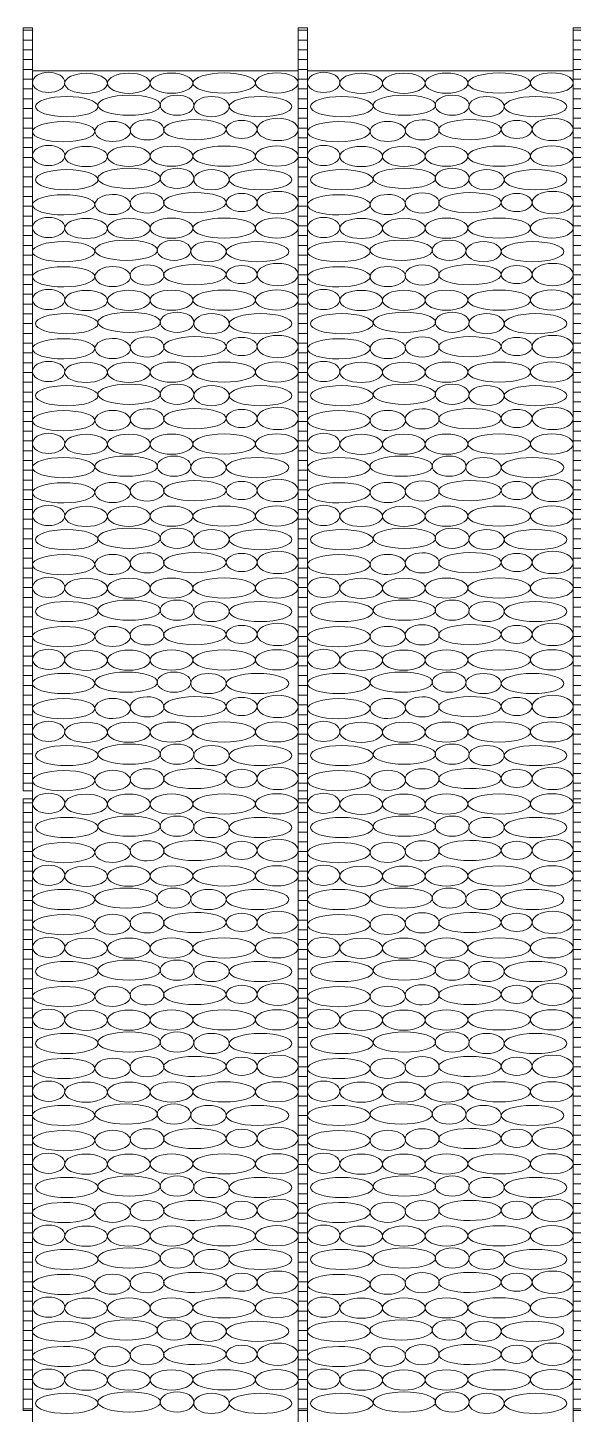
# Model space of a CAD drawing. Header units: inches. Extents: x 523 to 1492, y 69 to 539.
# Drawn here: x 619.3 to 622.84, y 332.64 to 341.65 of the extents above; entities that cross this region are included whole.
import ezdxf

# ---------------------------------------------------------------- set-up
doc = ezdxf.new("R2010")
doc.units = ezdxf.units.IN
doc.header["$MEASUREMENT"] = 0
pattern_1 = [(0, (26.79356, 0.01436), (1e-16, 0.3175), [])]
pattern_2 = [(0, (35.7254, 0.01436), (1e-16, 0.3175), [])]
pattern_3 = [(0, (44.6572, 0.01436), (1e-16, 0.3175), [])]

# ---------------------------------------------------------------- blocks, each defined once
blk = doc.blocks.new('Бут.полосы')
at = {"linetype": 'ByBlock', "lineweight": 15}
h = blk.add_hatch(dxfattribs=at)
h.set_pattern_fill('ANSI31', color=22, scale=0.1, angle=315, style=0)
h.set_pattern_definition(pattern_1)
h.paths.add_polyline_path([(1982.056, -4690.534), (1981.756, -4690.534), (1981.756, -4715.319), (1982.056, -4715.319)])
h = blk.add_hatch(dxfattribs=at)
h.set_pattern_fill('ANSI31', color=22, scale=0.1, angle=315, style=0)
h.set_pattern_definition(pattern_2)
h.paths.add_polyline_path([(1990.988, -4690.534), (1990.688, -4690.534), (1990.688, -4715.319), (1990.988, -4715.319)])
h = blk.add_hatch(dxfattribs=at)
h.set_pattern_fill('ANSI31', color=22, scale=0.1, angle=315, style=0)
h.set_pattern_definition(pattern_3)
h.paths.add_polyline_path([(1999.92, -4690.534), (1999.62, -4690.534), (1999.62, -4715.319), (1999.92, -4715.319)])
h = blk.add_hatch(dxfattribs=at)
h.set_pattern_fill('ANSI31', color=22, scale=0.1, angle=315, style=0)
h.set_pattern_definition(pattern_1)
h.paths.add_polyline_path([(1982.056, -4715.577), (1981.756, -4715.577), (1981.756, -4735.433), (1982.056, -4735.433)])
h = blk.add_hatch(dxfattribs=at)
h.set_pattern_fill('ANSI31', color=22, scale=0.1, angle=315, style=0)
h.set_pattern_definition(pattern_2)
h.paths.add_polyline_path([(1990.988, -4715.577), (1990.688, -4715.577), (1990.688, -4735.433), (1990.988, -4735.433)])
h = blk.add_hatch(dxfattribs=at)
h.set_pattern_fill('ANSI31', color=22, scale=0.1, angle=315, style=0)
h.set_pattern_definition(pattern_3)
h.paths.add_polyline_path([(1999.92, -4715.577), (1999.62, -4715.577), (1999.62, -4735.433), (1999.92, -4735.433)])
at = {"color": 22, "linetype": 'ByBlock', "lineweight": 15}
for points in [[(1982.056, -4690.534), (1981.756, -4690.534), (1981.756, -4715.319), (1982.056, -4715.319)], [(1990.988, -4690.534), (1990.688, -4690.534), (1990.688, -4715.319), (1990.988, -4715.319)], [(1999.92, -4690.534), (1999.62, -4690.534), (1999.62, -4715.319), (1999.92, -4715.319)], [(1982.056, -4715.577), (1981.756, -4715.577), (1981.756, -4735.433), (1982.056, -4735.433)], [(1990.988, -4715.577), (1990.688, -4715.577), (1990.688, -4735.433), (1990.988, -4735.433)], [(1999.92, -4715.577), (1999.62, -4715.577), (1999.62, -4735.433), (1999.92, -4735.433)]]:
    blk.add_lwpolyline(points, close=True, dxfattribs=at)
at = {"color": 7, "linetype": 'ByBlock', "lineweight": 15}
for points in [[(1982.056, -4776.027), (1990.688, -4776.027), (1990.688, -4691.934), (1982.056, -4691.934)], [(1990.988, -4776.027), (1999.62, -4776.027), (1999.62, -4691.934), (1990.988, -4691.934)]]:
    blk.add_lwpolyline(points, close=True, dxfattribs=at)
at = {"color": 253, "linetype": 'ByBlock', "lineweight": 15}
for centre, major_axis, ratio in [((1982.584, -4692.309), (-0.525, 0), 0.625314), ((1983.799, -4692.34), (0.694, 0), 0.47197), ((1985.187, -4692.337), (0.694, 0), 0.47197), ((1986.575, -4692.333), (0.694, 0), 0.47197), ((1988.285, -4692.33), (1.016, 0), 0.322367), ((1989.994, -4692.326), (0.694, 0), 0.47197), ((1991.516, -4692.309), (-0.525, 0), 0.625314), ((1992.731, -4692.34), (0.694, 0), 0.47197), ((1994.119, -4692.337), (0.694, 0), 0.47197), ((1995.507, -4692.333), (0.694, 0), 0.47197), ((1997.216, -4692.33), (1.016, 0), 0.322367), ((1998.926, -4692.326), (0.694, 0), 0.47197), ((1983.171, -4693.095), (1.016, 0), 0.322367), ((1985.203, -4693.05), (1.016, 0), 0.322367), ((1986.755, -4693.05), (0.549, 0), 0.596748), ((1989.466, -4693.095), (1.016, 0), 0.322367), ((1992.103, -4693.095), (1.016, 0), 0.322367), ((1994.135, -4693.05), (1.016, 0), 0.322367), ((1995.687, -4693.05), (0.549, 0), 0.596748), ((1998.397, -4693.095), (1.016, 0), 0.322367), ((1990.022, -4693.836), (-0.667, 0), 0.543772), ((1998.953, -4693.836), (-0.667, 0), 0.543772), ((1984.664, -4693.901), (0.575, 0.003), 0.569135), ((1988.853, -4693.836), (-0.502, 0), 0.586261), ((1993.595, -4693.901), (0.575, 0.003), 0.569135), ((1997.784, -4693.836), (-0.502, 0), 0.586261), ((1982.584, -4694.683), (-0.525, 0), 0.625314), ((1983.799, -4694.714), (0.694, 0), 0.47197), ((1985.187, -4694.71), (0.694, 0), 0.47197), ((1986.575, -4694.706), (0.694, 0), 0.47197), ((1988.285, -4694.703), (1.016, 0), 0.322367), ((1989.994, -4694.7), (0.694, 0), 0.47197), ((1991.516, -4694.683), (-0.525, 0), 0.625314), ((1992.731, -4694.714), (0.694, 0), 0.47197), ((1994.119, -4694.71), (0.694, 0), 0.47197), ((1995.507, -4694.706), (0.694, 0), 0.47197), ((1997.216, -4694.703), (1.016, 0), 0.322367), ((1998.926, -4694.7), (0.694, 0), 0.47197), ((1983.171, -4695.469), (1.016, 0), 0.322367), ((1985.203, -4695.423), (1.016, 0), 0.322367), ((1986.755, -4695.423), (0.549, 0), 0.596748), ((1989.466, -4695.469), (1.016, 0), 0.322367), ((1992.103, -4695.469), (1.016, 0), 0.322367), ((1994.135, -4695.423), (1.016, 0), 0.322367), ((1995.687, -4695.423), (0.549, 0), 0.596748), ((1998.397, -4695.469), (1.016, 0), 0.322367), ((1984.664, -4696.275), (0.575, 0.003), 0.569135), ((1988.853, -4696.21), (-0.502, 0), 0.586261), ((1990.022, -4696.21), (-0.667, 0), 0.543772), ((1993.595, -4696.275), (0.575, 0.003), 0.569135), ((1997.784, -4696.21), (-0.502, 0), 0.586261), ((1998.953, -4696.21), (-0.667, 0), 0.543772), ((1982.584, -4697.02), (-0.525, 0), 0.625314), ((1983.799, -4697.051), (0.694, 0), 0.47197), ((1985.187, -4697.047), (0.694, 0), 0.47197), ((1986.575, -4697.043), (0.694, 0), 0.47197), ((1988.285, -4697.04), (1.016, 0), 0.322367), ((1989.994, -4697.036), (0.694, 0), 0.47197), ((1991.516, -4697.02), (-0.525, 0), 0.625314), ((1992.731, -4697.051), (0.694, 0), 0.47197), ((1994.119, -4697.047), (0.694, 0), 0.47197), ((1995.507, -4697.043), (0.694, 0), 0.47197), ((1997.216, -4697.04), (1.016, 0), 0.322367), ((1998.926, -4697.036), (0.694, 0), 0.47197), ((1983.072, -4697.805), (1.016, 0), 0.322367), ((1985.104, -4697.76), (1.016, 0), 0.322367), ((1986.656, -4697.76), (0.549, 0), 0.596748), ((1989.367, -4697.805), (1.016, 0), 0.322367), ((1992.004, -4697.805), (1.016, 0), 0.322367), ((1994.036, -4697.76), (1.016, 0), 0.322367), ((1995.588, -4697.76), (0.549, 0), 0.596748), ((1998.299, -4697.805), (1.016, 0), 0.322367), ((1984.664, -4698.614), (0.575, 0.003), 0.569135), ((1988.853, -4698.549), (-0.502, 0), 0.586261), ((1990.022, -4698.549), (-0.667, 0), 0.543772), ((1993.595, -4698.614), (0.575, 0.003), 0.569135), ((1997.784, -4698.549), (-0.502, 0), 0.586261), ((1998.953, -4698.549), (-0.667, 0), 0.543772), ((1982.584, -4699.359), (-0.525, 0), 0.625314), ((1983.799, -4699.39), (0.694, 0), 0.47197), ((1985.187, -4699.386), (0.694, 0), 0.47197), ((1986.575, -4699.382), (0.694, 0), 0.47197), ((1988.285, -4699.379), (1.016, 0), 0.322367), ((1989.994, -4699.376), (0.694, 0), 0.47197), ((1991.516, -4699.359), (-0.525, 0), 0.625314), ((1992.731, -4699.39), (0.694, 0), 0.47197), ((1994.119, -4699.386), (0.694, 0), 0.47197), ((1995.507, -4699.382), (0.694, 0), 0.47197), ((1997.216, -4699.379), (1.016, 0), 0.322367), ((1998.926, -4699.376), (0.694, 0), 0.47197), ((1985.203, -4700.099), (1.016, 0), 0.322367), ((1986.755, -4700.099), (0.549, 0), 0.596748), ((1994.135, -4700.099), (1.016, 0), 0.322367), ((1995.687, -4700.099), (0.549, 0), 0.596748), ((1983.171, -4700.144), (1.016, 0), 0.322367), ((1989.466, -4700.144), (1.016, 0), 0.322367), ((1992.103, -4700.144), (1.016, 0), 0.322367), ((1998.397, -4700.144), (1.016, 0), 0.322367), ((1984.664, -4700.951), (0.575, 0.003), 0.569135), ((1988.853, -4700.885), (-0.502, 0), 0.586261), ((1990.022, -4700.885), (-0.667, 0), 0.543772), ((1993.595, -4700.951), (0.575, 0.003), 0.569135), ((1997.784, -4700.885), (-0.502, 0), 0.586261), ((1998.953, -4700.885), (-0.667, 0), 0.543772), ((1982.584, -4701.695), (-0.525, 0), 0.625314), ((1983.799, -4701.726), (0.694, 0), 0.47197), ((1985.187, -4701.723), (0.694, 0), 0.47197), ((1986.575, -4701.719), (0.694, 0), 0.47197), ((1988.285, -4701.716), (1.016, 0), 0.322367), ((1989.994, -4701.712), (0.694, 0), 0.47197), ((1991.516, -4701.695), (-0.525, 0), 0.625314), ((1992.731, -4701.726), (0.694, 0), 0.47197), ((1994.119, -4701.723), (0.694, 0), 0.47197), ((1995.507, -4701.719), (0.694, 0), 0.47197), ((1997.216, -4701.716), (1.016, 0), 0.322367), ((1998.926, -4701.712), (0.694, 0), 0.47197), ((1983.171, -4702.481), (1.016, 0), 0.322367), ((1985.203, -4702.436), (1.016, 0), 0.322367), ((1986.755, -4702.436), (0.549, 0), 0.596748), ((1989.466, -4702.481), (1.016, 0), 0.322367), ((1992.103, -4702.481), (1.016, 0), 0.322367), ((1994.135, -4702.436), (1.016, 0), 0.322367), ((1995.687, -4702.436), (0.549, 0), 0.596748), ((1998.397, -4702.481), (1.016, 0), 0.322367), ((1988.853, -4703.222), (-0.502, 0), 0.586261), ((1990.022, -4703.222), (-0.667, 0), 0.543772), ((1997.784, -4703.222), (-0.502, 0), 0.586261), ((1998.953, -4703.222), (-0.667, 0), 0.543772), ((1984.664, -4703.287), (0.575, 0.003), 0.569135), ((1993.595, -4703.287), (0.575, 0.003), 0.569135), ((1982.584, -4704.032), (-0.525, 0), 0.625314), ((1983.799, -4704.063), (0.694, 0), 0.47197), ((1985.187, -4704.059), (0.694, 0), 0.47197), ((1986.575, -4704.056), (0.694, 0), 0.47197), ((1988.285, -4704.052), (1.016, 0), 0.322367), ((1989.994, -4704.049), (0.694, 0), 0.47197), ((1991.516, -4704.032), (-0.525, 0), 0.625314), ((1992.731, -4704.063), (0.694, 0), 0.47197), ((1994.119, -4704.059), (0.694, 0), 0.47197), ((1995.507, -4704.056), (0.694, 0), 0.47197), ((1997.216, -4704.052), (1.016, 0), 0.322367), ((1998.926, -4704.049), (0.694, 0), 0.47197), ((1983.072, -4704.818), (1.016, 0), 0.322367), ((1985.104, -4704.772), (1.016, 0), 0.322367), ((1986.656, -4704.772), (0.549, 0), 0.596748), ((1989.367, -4704.818), (1.016, 0), 0.322367), ((1992.004, -4704.818), (1.016, 0), 0.322367), ((1994.036, -4704.772), (1.016, 0), 0.322367), ((1995.588, -4704.772), (0.549, 0), 0.596748), ((1998.299, -4704.818), (1.016, 0), 0.322367), ((1990.022, -4705.561), (-0.667, 0), 0.543772), ((1998.953, -4705.561), (-0.667, 0), 0.543772), ((1984.664, -4705.626), (0.575, 0.003), 0.569135), ((1988.853, -4705.561), (-0.502, 0), 0.586261), ((1993.595, -4705.626), (0.575, 0.003), 0.569135), ((1997.784, -4705.561), (-0.502, 0), 0.586261), ((1982.584, -4706.371), (-0.525, 0), 0.625314), ((1983.799, -4706.402), (0.694, 0), 0.47197), ((1985.187, -4706.398), (0.694, 0), 0.47197), ((1986.575, -4706.395), (0.694, 0), 0.47197), ((1988.285, -4706.392), (1.016, 0), 0.322367), ((1989.994, -4706.388), (0.694, 0), 0.47197), ((1991.516, -4706.371), (-0.525, 0), 0.625314), ((1992.731, -4706.402), (0.694, 0), 0.47197), ((1994.119, -4706.398), (0.694, 0), 0.47197), ((1995.507, -4706.395), (0.694, 0), 0.47197), ((1997.216, -4706.392), (1.016, 0), 0.322367), ((1998.926, -4706.388), (0.694, 0), 0.47197), ((1983.171, -4707.157), (1.016, 0), 0.322367), ((1985.203, -4707.112), (1.016, 0), 0.322367), ((1986.755, -4707.112), (0.549, 0), 0.596748), ((1989.466, -4707.157), (1.016, 0), 0.322367), ((1992.103, -4707.157), (1.016, 0), 0.322367), ((1994.135, -4707.112), (1.016, 0), 0.322367), ((1995.687, -4707.112), (0.549, 0), 0.596748), ((1998.397, -4707.157), (1.016, 0), 0.322367), ((1984.664, -4707.963), (0.575, 0.003), 0.569135), ((1988.853, -4707.898), (-0.502, 0), 0.586261), ((1990.022, -4707.898), (-0.667, 0), 0.543772), ((1993.595, -4707.963), (0.575, 0.003), 0.569135), ((1997.784, -4707.898), (-0.502, 0), 0.586261), ((1998.953, -4707.898), (-0.667, 0), 0.543772), ((1982.584, -4708.708), (-0.525, 0), 0.625314), ((1983.799, -4708.739), (0.694, 0), 0.47197), ((1985.187, -4708.735), (0.694, 0), 0.47197), ((1986.575, -4708.731), (0.694, 0), 0.47197), ((1988.285, -4708.728), (1.016, 0), 0.322367), ((1989.994, -4708.725), (0.694, 0), 0.47197), ((1991.516, -4708.708), (-0.525, 0), 0.625314), ((1992.731, -4708.739), (0.694, 0), 0.47197), ((1994.119, -4708.735), (0.694, 0), 0.47197), ((1995.507, -4708.731), (0.694, 0), 0.47197), ((1997.216, -4708.728), (1.016, 0), 0.322367), ((1998.926, -4708.725), (0.694, 0), 0.47197), ((1983.171, -4709.493), (1.016, 0), 0.322367), ((1985.203, -4709.448), (1.016, 0), 0.322367), ((1986.755, -4709.448), (0.549, 0), 0.596748), ((1989.466, -4709.493), (1.016, 0), 0.322367), ((1992.103, -4709.493), (1.016, 0), 0.322367), ((1994.135, -4709.448), (1.016, 0), 0.322367), ((1995.687, -4709.448), (0.549, 0), 0.596748), ((1998.397, -4709.493), (1.016, 0), 0.322367), ((1984.664, -4710.3), (0.575, 0.003), 0.569135), ((1988.853, -4710.235), (-0.502, 0), 0.586261), ((1990.022, -4710.235), (-0.667, 0), 0.543772), ((1993.595, -4710.3), (0.575, 0.003), 0.569135), ((1997.784, -4710.235), (-0.502, 0), 0.586261), ((1998.953, -4710.235), (-0.667, 0), 0.543772), ((1982.584, -4711.044), (-0.525, 0), 0.625314), ((1983.799, -4711.076), (0.694, 0), 0.47197), ((1985.187, -4711.072), (0.694, 0), 0.47197), ((1986.575, -4711.068), (0.694, 0), 0.47197), ((1988.285, -4711.065), (1.016, 0), 0.322367), ((1989.994, -4711.061), (0.694, 0), 0.47197), ((1991.516, -4711.044), (-0.525, 0), 0.625314), ((1992.731, -4711.076), (0.694, 0), 0.47197), ((1994.119, -4711.072), (0.694, 0), 0.47197), ((1995.507, -4711.068), (0.694, 0), 0.47197), ((1997.216, -4711.065), (1.016, 0), 0.322367), ((1998.926, -4711.061), (0.694, 0), 0.47197), ((1983.072, -4711.83), (1.016, 0), 0.322367), ((1985.104, -4711.785), (1.016, 0), 0.322367), ((1986.656, -4711.785), (0.549, 0), 0.596748), ((1989.367, -4711.83), (1.016, 0), 0.322367), ((1992.004, -4711.83), (1.016, 0), 0.322367), ((1994.036, -4711.785), (1.016, 0), 0.322367), ((1995.588, -4711.785), (0.549, 0), 0.596748), ((1998.299, -4711.83), (1.016, 0), 0.322367), ((1984.664, -4712.639), (0.575, 0.003), 0.569135), ((1988.853, -4712.574), (-0.502, 0), 0.586261), ((1990.022, -4712.574), (-0.667, 0), 0.543772), ((1993.595, -4712.639), (0.575, 0.003), 0.569135), ((1997.784, -4712.574), (-0.502, 0), 0.586261), ((1998.953, -4712.574), (-0.667, 0), 0.543772), ((1982.584, -4713.384), (-0.525, 0), 0.625314), ((1983.799, -4713.415), (0.694, 0), 0.47197), ((1985.187, -4713.411), (0.694, 0), 0.47197), ((1986.575, -4713.407), (0.694, 0), 0.47197), ((1988.285, -4713.404), (1.016, 0), 0.322367), ((1989.994, -4713.4), (0.694, 0), 0.47197), ((1991.516, -4713.384), (-0.525, 0), 0.625314), ((1992.731, -4713.415), (0.694, 0), 0.47197), ((1994.119, -4713.411), (0.694, 0), 0.47197), ((1995.507, -4713.407), (0.694, 0), 0.47197), ((1997.216, -4713.404), (1.016, 0), 0.322367), ((1998.926, -4713.4), (0.694, 0), 0.47197), ((1983.171, -4714.169), (1.016, 0), 0.322367), ((1985.203, -4714.124), (1.016, 0), 0.322367), ((1986.755, -4714.124), (0.549, 0), 0.596748), ((1989.466, -4714.169), (1.016, 0), 0.322367), ((1992.103, -4714.169), (1.016, 0), 0.322367), ((1994.135, -4714.124), (1.016, 0), 0.322367), ((1995.687, -4714.124), (0.549, 0), 0.596748), ((1998.397, -4714.169), (1.016, 0), 0.322367), ((1984.664, -4714.975), (0.575, 0.003), 0.569135), ((1988.853, -4714.91), (-0.502, 0), 0.586261), ((1990.022, -4714.91), (-0.667, 0), 0.543772), ((1993.595, -4714.975), (0.575, 0.003), 0.569135), ((1997.784, -4714.91), (-0.502, 0), 0.586261), ((1998.953, -4714.91), (-0.667, 0), 0.543772), ((1982.584, -4715.72), (-0.525, 0), 0.625314), ((1983.799, -4715.751), (0.694, 0), 0.47197), ((1985.187, -4715.747), (0.694, 0), 0.47197), ((1986.575, -4715.744), (0.694, 0), 0.47197), ((1988.285, -4715.741), (1.016, 0), 0.322367), ((1989.994, -4715.737), (0.694, 0), 0.47197), ((1991.516, -4715.72), (-0.525, 0), 0.625314), ((1992.731, -4715.751), (0.694, 0), 0.47197), ((1994.119, -4715.747), (0.694, 0), 0.47197), ((1995.507, -4715.744), (0.694, 0), 0.47197), ((1997.216, -4715.741), (1.016, 0), 0.322367), ((1998.926, -4715.737), (0.694, 0), 0.47197), ((1983.171, -4716.506), (1.016, 0), 0.322367), ((1985.203, -4716.461), (1.016, 0), 0.322367), ((1986.755, -4716.461), (0.549, 0), 0.596748), ((1989.466, -4716.506), (1.016, 0), 0.322367), ((1992.103, -4716.506), (1.016, 0), 0.322367), ((1994.135, -4716.461), (1.016, 0), 0.322367), ((1995.687, -4716.461), (0.549, 0), 0.596748), ((1998.397, -4716.506), (1.016, 0), 0.322367), ((1990.022, -4717.247), (-0.667, 0), 0.543772), ((1998.953, -4717.247), (-0.667, 0), 0.543772), ((1984.664, -4717.312), (0.575, 0.003), 0.569135), ((1988.853, -4717.247), (-0.502, 0), 0.586261), ((1993.595, -4717.312), (0.575, 0.003), 0.569135), ((1997.784, -4717.247), (-0.502, 0), 0.586261), ((1982.584, -4718.057), (-0.525, 0), 0.625314), ((1983.799, -4718.088), (0.694, 0), 0.47197), ((1985.187, -4718.084), (0.694, 0), 0.47197), ((1986.575, -4718.08), (0.694, 0), 0.47197), ((1988.285, -4718.077), (1.016, 0), 0.322367), ((1989.994, -4718.074), (0.694, 0), 0.47197), ((1991.516, -4718.057), (-0.525, 0), 0.625314), ((1992.731, -4718.088), (0.694, 0), 0.47197), ((1994.119, -4718.084), (0.694, 0), 0.47197), ((1995.507, -4718.08), (0.694, 0), 0.47197), ((1997.216, -4718.077), (1.016, 0), 0.322367), ((1998.926, -4718.074), (0.694, 0), 0.47197), ((1983.072, -4718.843), (1.016, 0), 0.322367), ((1985.104, -4718.797), (1.016, 0), 0.322367), ((1986.656, -4718.797), (0.549, 0), 0.596748), ((1989.367, -4718.843), (1.016, 0), 0.322367), ((1992.004, -4718.843), (1.016, 0), 0.322367), ((1994.036, -4718.797), (1.016, 0), 0.322367), ((1995.588, -4718.797), (0.549, 0), 0.596748), ((1998.299, -4718.843), (1.016, 0), 0.322367), ((1984.664, -4719.651), (0.575, 0.003), 0.569135), ((1988.853, -4719.586), (-0.502, 0), 0.586261), ((1990.022, -4719.586), (-0.667, 0), 0.543772), ((1993.595, -4719.651), (0.575, 0.003), 0.569135), ((1997.784, -4719.586), (-0.502, 0), 0.586261), ((1998.953, -4719.586), (-0.667, 0), 0.543772), ((1982.584, -4720.396), (-0.525, 0), 0.625314), ((1983.799, -4720.427), (0.694, 0), 0.47197), ((1985.187, -4720.423), (0.694, 0), 0.47197), ((1986.575, -4720.419), (0.694, 0), 0.47197), ((1988.285, -4720.416), (1.016, 0), 0.322367), ((1989.994, -4720.413), (0.694, 0), 0.47197), ((1991.516, -4720.396), (-0.525, 0), 0.625314), ((1992.731, -4720.427), (0.694, 0), 0.47197), ((1994.119, -4720.423), (0.694, 0), 0.47197), ((1995.507, -4720.419), (0.694, 0), 0.47197), ((1997.216, -4720.416), (1.016, 0), 0.322367), ((1998.926, -4720.413), (0.694, 0), 0.47197), ((1983.171, -4721.182), (1.016, 0), 0.322367), ((1985.203, -4721.136), (1.016, 0), 0.322367), ((1986.755, -4721.136), (0.549, 0), 0.596748), ((1989.466, -4721.182), (1.016, 0), 0.322367), ((1992.103, -4721.182), (1.016, 0), 0.322367), ((1994.135, -4721.136), (1.016, 0), 0.322367), ((1995.687, -4721.136), (0.549, 0), 0.596748), ((1998.397, -4721.182), (1.016, 0), 0.322367), ((1984.664, -4721.988), (0.575, 0.003), 0.569135), ((1988.853, -4721.923), (-0.502, 0), 0.586261), ((1990.022, -4721.923), (-0.667, 0), 0.543772), ((1993.595, -4721.988), (0.575, 0.003), 0.569135), ((1997.784, -4721.923), (-0.502, 0), 0.586261), ((1998.953, -4721.923), (-0.667, 0), 0.543772), ((1982.584, -4722.733), (-0.525, 0), 0.625314), ((1983.799, -4722.764), (0.694, 0), 0.47197), ((1985.187, -4722.76), (0.694, 0), 0.47197), ((1986.575, -4722.756), (0.694, 0), 0.47197), ((1988.285, -4722.753), (1.016, 0), 0.322367), ((1989.994, -4722.749), (0.694, 0), 0.47197), ((1991.516, -4722.733), (-0.525, 0), 0.625314), ((1992.731, -4722.764), (0.694, 0), 0.47197), ((1994.119, -4722.76), (0.694, 0), 0.47197), ((1995.507, -4722.756), (0.694, 0), 0.47197), ((1997.216, -4722.753), (1.016, 0), 0.322367), ((1998.926, -4722.749), (0.694, 0), 0.47197), ((1983.171, -4723.518), (1.016, 0), 0.322367), ((1985.203, -4723.473), (1.016, 0), 0.322367), ((1986.755, -4723.473), (0.549, 0), 0.596748), ((1989.466, -4723.518), (1.016, 0), 0.322367), ((1992.103, -4723.518), (1.016, 0), 0.322367), ((1994.135, -4723.473), (1.016, 0), 0.322367), ((1995.687, -4723.473), (0.549, 0), 0.596748), ((1998.397, -4723.518), (1.016, 0), 0.322367), ((1984.664, -4724.324), (0.575, 0.003), 0.569135), ((1988.853, -4724.259), (-0.502, 0), 0.586261), ((1990.022, -4724.259), (-0.667, 0), 0.543772), ((1993.595, -4724.324), (0.575, 0.003), 0.569135), ((1997.784, -4724.259), (-0.502, 0), 0.586261), ((1998.953, -4724.259), (-0.667, 0), 0.543772), ((1982.584, -4725.069), (-0.525, 0), 0.625314), ((1983.799, -4725.1), (0.694, 0), 0.47197), ((1985.187, -4725.097), (0.694, 0), 0.47197), ((1986.575, -4725.093), (0.694, 0), 0.47197), ((1988.285, -4725.09), (1.016, 0), 0.322367), ((1989.994, -4725.086), (0.694, 0), 0.47197), ((1991.516, -4725.069), (-0.525, 0), 0.625314), ((1992.731, -4725.1), (0.694, 0), 0.47197), ((1994.119, -4725.097), (0.694, 0), 0.47197), ((1995.507, -4725.093), (0.694, 0), 0.47197), ((1997.216, -4725.09), (1.016, 0), 0.322367), ((1998.926, -4725.086), (0.694, 0), 0.47197), ((1983.072, -4725.855), (1.016, 0), 0.322367), ((1985.104, -4725.81), (1.016, 0), 0.322367), ((1986.656, -4725.81), (0.549, 0), 0.596748), ((1989.367, -4725.855), (1.016, 0), 0.322367), ((1992.004, -4725.855), (1.016, 0), 0.322367), ((1994.036, -4725.81), (1.016, 0), 0.322367), ((1995.588, -4725.81), (0.549, 0), 0.596748), ((1998.299, -4725.855), (1.016, 0), 0.322367), ((1984.664, -4726.664), (0.575, 0.003), 0.569135), ((1988.853, -4726.598), (-0.502, 0), 0.586261), ((1990.022, -4726.598), (-0.667, 0), 0.543772), ((1993.595, -4726.664), (0.575, 0.003), 0.569135), ((1997.784, -4726.598), (-0.502, 0), 0.586261), ((1998.953, -4726.598), (-0.667, 0), 0.543772), ((1982.584, -4727.408), (-0.525, 0), 0.625314), ((1983.799, -4727.439), (0.694, 0), 0.47197), ((1985.187, -4727.436), (0.694, 0), 0.47197), ((1986.575, -4727.432), (0.694, 0), 0.47197), ((1988.285, -4727.429), (1.016, 0), 0.322367), ((1989.994, -4727.425), (0.694, 0), 0.47197), ((1991.516, -4727.408), (-0.525, 0), 0.625314), ((1992.731, -4727.439), (0.694, 0), 0.47197), ((1994.119, -4727.436), (0.694, 0), 0.47197), ((1995.507, -4727.432), (0.694, 0), 0.47197), ((1997.216, -4727.429), (1.016, 0), 0.322367), ((1998.926, -4727.425), (0.694, 0), 0.47197), ((1983.171, -4728.194), (1.016, 0), 0.322367), ((1985.203, -4728.149), (1.016, 0), 0.322367), ((1986.755, -4728.149), (0.549, 0), 0.596748), ((1989.466, -4728.194), (1.016, 0), 0.322367), ((1992.103, -4728.194), (1.016, 0), 0.322367), ((1994.135, -4728.149), (1.016, 0), 0.322367), ((1995.687, -4728.149), (0.549, 0), 0.596748), ((1998.397, -4728.194), (1.016, 0), 0.322367), ((1990.022, -4728.935), (-0.667, 0), 0.543772), ((1998.953, -4728.935), (-0.667, 0), 0.543772), ((1984.664, -4729), (0.575, 0.003), 0.569135), ((1988.853, -4728.935), (-0.502, 0), 0.586261), ((1993.595, -4729), (0.575, 0.003), 0.569135), ((1997.784, -4728.935), (-0.502, 0), 0.586261), ((1982.584, -4729.745), (-0.525, 0), 0.625314), ((1983.799, -4729.776), (0.694, 0), 0.47197), ((1985.187, -4729.772), (0.694, 0), 0.47197), ((1986.575, -4729.769), (0.694, 0), 0.47197), ((1988.285, -4729.765), (1.016, 0), 0.322367), ((1989.994, -4729.762), (0.694, 0), 0.47197), ((1991.516, -4729.745), (-0.525, 0), 0.625314), ((1992.731, -4729.776), (0.694, 0), 0.47197), ((1994.119, -4729.772), (0.694, 0), 0.47197), ((1995.507, -4729.769), (0.694, 0), 0.47197), ((1997.216, -4729.765), (1.016, 0), 0.322367), ((1998.926, -4729.762), (0.694, 0), 0.47197), ((1983.171, -4730.531), (1.016, 0), 0.322367), ((1985.203, -4730.486), (1.016, 0), 0.322367), ((1986.755, -4730.486), (0.549, 0), 0.596748), ((1989.466, -4730.531), (1.016, 0), 0.322367), ((1992.103, -4730.531), (1.016, 0), 0.322367), ((1994.135, -4730.486), (1.016, 0), 0.322367), ((1995.687, -4730.486), (0.549, 0), 0.596748), ((1998.397, -4730.531), (1.016, 0), 0.322367), ((1984.664, -4731.337), (0.575, 0.003), 0.569135), ((1988.853, -4731.272), (-0.502, 0), 0.586261), ((1990.022, -4731.272), (-0.667, 0), 0.543772), ((1993.595, -4731.337), (0.575, 0.003), 0.569135), ((1997.784, -4731.272), (-0.502, 0), 0.586261), ((1998.953, -4731.272), (-0.667, 0), 0.543772), ((1982.584, -4732.082), (-0.525, 0), 0.625314), ((1989.994, -4732.098), (0.694, 0), 0.47197), ((1991.516, -4732.082), (-0.525, 0), 0.625314), ((1998.926, -4732.098), (0.694, 0), 0.47197), ((1983.799, -4732.113), (0.694, 0), 0.47197), ((1985.187, -4732.109), (0.694, 0), 0.47197), ((1986.575, -4732.105), (0.694, 0), 0.47197), ((1988.285, -4732.102), (1.016, 0), 0.322367), ((1992.731, -4732.113), (0.694, 0), 0.47197), ((1994.119, -4732.109), (0.694, 0), 0.47197), ((1995.507, -4732.105), (0.694, 0), 0.47197), ((1997.216, -4732.102), (1.016, 0), 0.322367), ((1983.072, -4732.867), (1.016, 0), 0.322367), ((1985.104, -4732.822), (1.016, 0), 0.322367), ((1986.656, -4732.822), (0.549, 0), 0.596748), ((1989.367, -4732.867), (1.016, 0), 0.322367), ((1992.004, -4732.867), (1.016, 0), 0.322367), ((1994.036, -4732.822), (1.016, 0), 0.322367), ((1995.588, -4732.822), (0.549, 0), 0.596748), ((1998.299, -4732.867), (1.016, 0), 0.322367), ((1984.664, -4733.676), (0.575, 0.003), 0.569135), ((1988.853, -4733.611), (-0.502, 0), 0.586261), ((1990.022, -4733.611), (-0.667, 0), 0.543772), ((1993.595, -4733.676), (0.575, 0.003), 0.569135), ((1997.784, -4733.611), (-0.502, 0), 0.586261), ((1998.953, -4733.611), (-0.667, 0), 0.543772), ((1982.584, -4734.421), (-0.525, 0), 0.625314), ((1983.799, -4734.452), (0.694, 0), 0.47197), ((1985.187, -4734.448), (0.694, 0), 0.47197), ((1986.575, -4734.444), (0.694, 0), 0.47197), ((1988.285, -4734.441), (1.016, 0), 0.322367), ((1989.994, -4734.438), (0.694, 0), 0.47197), ((1991.516, -4734.421), (-0.525, 0), 0.625314), ((1992.731, -4734.452), (0.694, 0), 0.47197), ((1994.119, -4734.448), (0.694, 0), 0.47197), ((1995.507, -4734.444), (0.694, 0), 0.47197), ((1997.216, -4734.441), (1.016, 0), 0.322367), ((1998.926, -4734.438), (0.694, 0), 0.47197), ((1983.171, -4735.206), (1.016, 0), 0.322367), ((1985.203, -4735.161), (1.016, 0), 0.322367), ((1986.755, -4735.161), (0.549, 0), 0.596748), ((1989.466, -4735.206), (1.016, 0), 0.322367), ((1992.103, -4735.206), (1.016, 0), 0.322367), ((1994.135, -4735.161), (1.016, 0), 0.322367), ((1995.687, -4735.161), (0.549, 0), 0.596748), ((1998.397, -4735.206), (1.016, 0), 0.322367)]:
    blk.add_ellipse(centre, major_axis=major_axis, ratio=ratio, dxfattribs=at)
at = {"color": 253, "linetype": 'ByBlock', "lineweight": 15, "extrusion": (0, 0, -1)}
for centre, major_axis, ratio in [((1987.874, -4693.095), (-0.575, 0), 0.569135), ((1996.806, -4693.095), (-0.575, 0), 0.569135), ((1983.072, -4693.909), (-1.016, -0.005), 0.322367), ((1985.782, -4693.85), (-0.549, -0.003), 0.596748), ((1987.334, -4693.842), (-1.016, -0.005), 0.322367), ((1992.004, -4693.909), (-1.016, -0.005), 0.322367), ((1994.714, -4693.85), (-0.549, -0.003), 0.596748), ((1996.266, -4693.842), (-1.016, -0.005), 0.322367), ((1987.874, -4695.469), (-0.575, 0), 0.569135), ((1996.806, -4695.469), (-0.575, 0), 0.569135), ((1983.072, -4696.283), (-1.016, -0.005), 0.322367), ((1985.782, -4696.224), (-0.549, -0.003), 0.596748), ((1987.334, -4696.216), (-1.016, -0.005), 0.322367), ((1992.004, -4696.283), (-1.016, -0.005), 0.322367), ((1994.714, -4696.224), (-0.549, -0.003), 0.596748), ((1996.266, -4696.216), (-1.016, -0.005), 0.322367), ((1987.775, -4697.805), (-0.575, 0), 0.569135), ((1996.707, -4697.805), (-0.575, 0), 0.569135), ((1983.072, -4698.622), (-1.016, -0.005), 0.322367), ((1985.782, -4698.563), (-0.549, -0.003), 0.596748), ((1987.334, -4698.555), (-1.016, -0.005), 0.322367), ((1992.004, -4698.622), (-1.016, -0.005), 0.322367), ((1994.714, -4698.563), (-0.549, -0.003), 0.596748), ((1996.266, -4698.555), (-1.016, -0.005), 0.322367), ((1987.874, -4700.144), (-0.575, 0), 0.569135), ((1996.806, -4700.144), (-0.575, 0), 0.569135), ((1983.072, -4700.959), (-1.016, -0.005), 0.322367), ((1985.782, -4700.9), (-0.549, -0.003), 0.596748), ((1987.334, -4700.892), (-1.016, -0.005), 0.322367), ((1992.004, -4700.959), (-1.016, -0.005), 0.322367), ((1994.714, -4700.9), (-0.549, -0.003), 0.596748), ((1996.266, -4700.892), (-1.016, -0.005), 0.322367), ((1987.874, -4702.481), (-0.575, 0), 0.569135), ((1996.806, -4702.481), (-0.575, 0), 0.569135), ((1985.782, -4703.236), (-0.549, -0.003), 0.596748), ((1987.334, -4703.228), (-1.016, -0.005), 0.322367), ((1994.714, -4703.236), (-0.549, -0.003), 0.596748), ((1996.266, -4703.228), (-1.016, -0.005), 0.322367), ((1983.072, -4703.295), (-1.016, -0.005), 0.322367), ((1992.004, -4703.295), (-1.016, -0.005), 0.322367), ((1987.775, -4704.818), (-0.575, 0), 0.569135), ((1996.707, -4704.818), (-0.575, 0), 0.569135), ((1983.072, -4705.635), (-1.016, -0.005), 0.322367), ((1985.782, -4705.575), (-0.549, -0.003), 0.596748), ((1987.334, -4705.567), (-1.016, -0.005), 0.322367), ((1992.004, -4705.635), (-1.016, -0.005), 0.322367), ((1994.714, -4705.575), (-0.549, -0.003), 0.596748), ((1996.266, -4705.567), (-1.016, -0.005), 0.322367), ((1987.874, -4707.157), (-0.575, 0), 0.569135), ((1996.806, -4707.157), (-0.575, 0), 0.569135), ((1983.072, -4707.971), (-1.016, -0.005), 0.322367), ((1985.782, -4707.912), (-0.549, -0.003), 0.596748), ((1987.334, -4707.904), (-1.016, -0.005), 0.322367), ((1992.004, -4707.971), (-1.016, -0.005), 0.322367), ((1994.714, -4707.912), (-0.549, -0.003), 0.596748), ((1996.266, -4707.904), (-1.016, -0.005), 0.322367), ((1987.874, -4709.493), (-0.575, 0), 0.569135), ((1996.806, -4709.493), (-0.575, 0), 0.569135), ((1983.072, -4710.308), (-1.016, -0.005), 0.322367), ((1985.782, -4710.249), (-0.549, -0.003), 0.596748), ((1987.334, -4710.241), (-1.016, -0.005), 0.322367), ((1992.004, -4710.308), (-1.016, -0.005), 0.322367), ((1994.714, -4710.249), (-0.549, -0.003), 0.596748), ((1996.266, -4710.241), (-1.016, -0.005), 0.322367), ((1987.775, -4711.83), (-0.575, 0), 0.569135), ((1996.707, -4711.83), (-0.575, 0), 0.569135), ((1983.072, -4712.647), (-1.016, -0.005), 0.322367), ((1985.782, -4712.588), (-0.549, -0.003), 0.596748), ((1987.334, -4712.58), (-1.016, -0.005), 0.322367), ((1992.004, -4712.647), (-1.016, -0.005), 0.322367), ((1994.714, -4712.588), (-0.549, -0.003), 0.596748), ((1996.266, -4712.58), (-1.016, -0.005), 0.322367), ((1987.874, -4714.169), (-0.575, 0), 0.569135), ((1996.806, -4714.169), (-0.575, 0), 0.569135), ((1983.072, -4714.984), (-1.016, -0.005), 0.322367), ((1985.782, -4714.924), (-0.549, -0.003), 0.596748), ((1987.334, -4714.916), (-1.016, -0.005), 0.322367), ((1992.004, -4714.984), (-1.016, -0.005), 0.322367), ((1994.714, -4714.924), (-0.549, -0.003), 0.596748), ((1996.266, -4714.916), (-1.016, -0.005), 0.322367), ((1987.874, -4716.506), (-0.575, 0), 0.569135), ((1996.806, -4716.506), (-0.575, 0), 0.569135), ((1983.072, -4717.32), (-1.016, -0.005), 0.322367), ((1985.782, -4717.261), (-0.549, -0.003), 0.596748), ((1987.334, -4717.253), (-1.016, -0.005), 0.322367), ((1992.004, -4717.32), (-1.016, -0.005), 0.322367), ((1994.714, -4717.261), (-0.549, -0.003), 0.596748), ((1996.266, -4717.253), (-1.016, -0.005), 0.322367), ((1987.775, -4718.843), (-0.575, 0), 0.569135), ((1996.707, -4718.843), (-0.575, 0), 0.569135), ((1983.072, -4719.659), (-1.016, -0.005), 0.322367), ((1985.782, -4719.6), (-0.549, -0.003), 0.596748), ((1987.334, -4719.592), (-1.016, -0.005), 0.322367), ((1992.004, -4719.659), (-1.016, -0.005), 0.322367), ((1994.714, -4719.6), (-0.549, -0.003), 0.596748), ((1996.266, -4719.592), (-1.016, -0.005), 0.322367), ((1987.874, -4721.182), (-0.575, 0), 0.569135), ((1996.806, -4721.182), (-0.575, 0), 0.569135), ((1983.072, -4721.996), (-1.016, -0.005), 0.322367), ((1985.782, -4721.937), (-0.549, -0.003), 0.596748), ((1987.334, -4721.929), (-1.016, -0.005), 0.322367), ((1992.004, -4721.996), (-1.016, -0.005), 0.322367), ((1994.714, -4721.937), (-0.549, -0.003), 0.596748), ((1996.266, -4721.929), (-1.016, -0.005), 0.322367), ((1987.874, -4723.518), (-0.575, 0), 0.569135), ((1996.806, -4723.518), (-0.575, 0), 0.569135), ((1983.072, -4724.333), (-1.016, -0.005), 0.322367), ((1985.782, -4724.273), (-0.549, -0.003), 0.596748), ((1987.334, -4724.265), (-1.016, -0.005), 0.322367), ((1992.004, -4724.333), (-1.016, -0.005), 0.322367), ((1994.714, -4724.273), (-0.549, -0.003), 0.596748), ((1996.266, -4724.265), (-1.016, -0.005), 0.322367), ((1987.775, -4725.855), (-0.575, 0), 0.569135), ((1996.707, -4725.855), (-0.575, 0), 0.569135), ((1983.072, -4726.672), (-1.016, -0.005), 0.322367), ((1985.782, -4726.613), (-0.549, -0.003), 0.596748), ((1987.334, -4726.605), (-1.016, -0.005), 0.322367), ((1992.004, -4726.672), (-1.016, -0.005), 0.322367), ((1994.714, -4726.613), (-0.549, -0.003), 0.596748), ((1996.266, -4726.605), (-1.016, -0.005), 0.322367), ((1987.874, -4728.194), (-0.575, 0), 0.569135), ((1996.806, -4728.194), (-0.575, 0), 0.569135), ((1985.782, -4728.949), (-0.549, -0.003), 0.596748), ((1987.334, -4728.941), (-1.016, -0.005), 0.322367), ((1994.714, -4728.949), (-0.549, -0.003), 0.596748), ((1996.266, -4728.941), (-1.016, -0.005), 0.322367), ((1983.072, -4729.008), (-1.016, -0.005), 0.322367), ((1992.004, -4729.008), (-1.016, -0.005), 0.322367), ((1987.874, -4730.531), (-0.575, 0), 0.569135), ((1996.806, -4730.531), (-0.575, 0), 0.569135), ((1983.072, -4731.345), (-1.016, -0.005), 0.322367), ((1985.782, -4731.286), (-0.549, -0.003), 0.596748), ((1987.334, -4731.278), (-1.016, -0.005), 0.322367), ((1992.004, -4731.345), (-1.016, -0.005), 0.322367), ((1994.714, -4731.286), (-0.549, -0.003), 0.596748), ((1996.266, -4731.278), (-1.016, -0.005), 0.322367), ((1987.775, -4732.867), (-0.575, 0), 0.569135), ((1996.707, -4732.867), (-0.575, 0), 0.569135), ((1983.072, -4733.684), (-1.016, -0.005), 0.322367), ((1985.782, -4733.625), (-0.549, -0.003), 0.596748), ((1987.334, -4733.617), (-1.016, -0.005), 0.322367), ((1992.004, -4733.684), (-1.016, -0.005), 0.322367), ((1994.714, -4733.625), (-0.549, -0.003), 0.596748), ((1996.266, -4733.617), (-1.016, -0.005), 0.322367), ((1987.874, -4735.206), (-0.575, 0), 0.569135), ((1996.806, -4735.206), (-0.575, 0), 0.569135)]:
    blk.add_ellipse(centre, major_axis=major_axis, ratio=ratio, dxfattribs=at)
blk = doc.blocks.new('Бутовая 8м + прорывной')
at = {"color": 7, "linetype": 'ByBlock', "lineweight": 15}
blk.add_blockref('Бут.полосы', (0, -12), dxfattribs=at)

msp = doc.modelspace()

# ---------------------------------------------------------------- block references
at = {"color": 7, "linetype": 'ByBlock', "lineweight": 15, "xscale": 0.2000000000000455, "yscale": 0.2000000000000455, "zscale": 0.2000000000000455}
msp.add_blockref('Бутовая 8м + прорывной', (222.9164, 1282.1562), dxfattribs=at)

doc.saveas('drawing.dxf')
